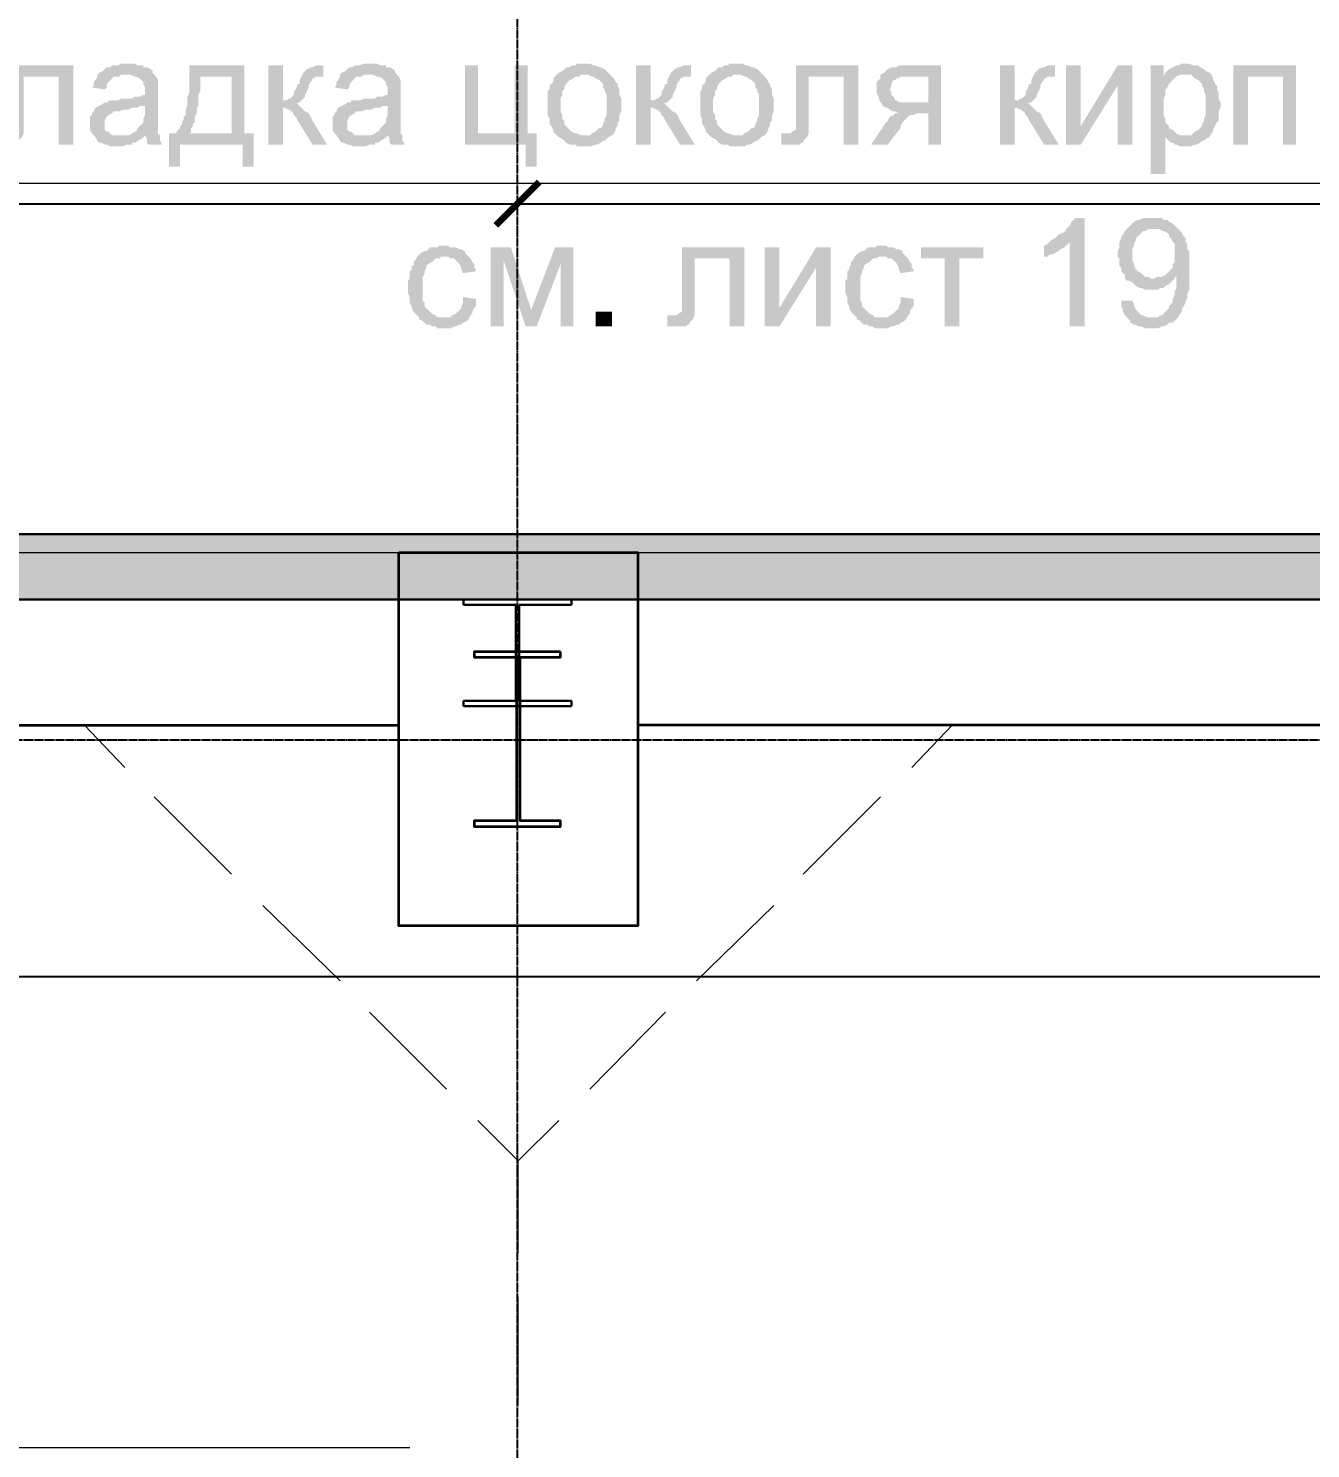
# Model space of a CAD drawing. Header units: millimetres. Extents: x -383313 to -161684, y -117025 to 99224.
# Drawn here: x -346641 to -343688, y -1215 to 2056 of the extents above; entities that cross this region are included whole.
import ezdxf

# ---------------------------------------------------------------- set-up
doc = ezdxf.new("R2010")
doc.units = ezdxf.units.MM
doc.header["$MEASUREMENT"] = 0
doc.linetypes.add('PS-GOST2.303 5', pattern=[24, 20, -1.5, 1, -1.5])
doc.layers.get('Defpoints').update_dxf_attribs({"color": 31})
for name, color, linetype in [('001__КОНСТРУКТИВ__Колонны', 14, 'Continuous'), ('001__КОНСТРУКТИВ__размеры внутр.', 7, 'Continuous'), ('PDF_Geometry', 7, 'Continuous'), ('PDF_Solid Fills', 7, 'Continuous'), ('PS_Оси', 5, 'PS-GOST2.303 5')]:
    doc.layers.add(name, color=color, linetype=linetype)
doc.layers.add('001__КОНСТРУКТИВ__Стены наружные', color=7, linetype='Continuous', lineweight=30)
doc.styles.add('PSTUDIO', font='arial.ttf')
doc.dimstyles.new('PS_TICK', dxfattribs={"dimscale": 100, "dimtxt": 2.5, "dimasz": 1, "dimexe": 2, "dimexo": 2, "dimgap": 1, "dimtad": 1, "dimdec": 0, "dimzin": 0, "dimdsep": 46, "dimtxsty": 'PSTUDIO', "dimblk": 'ARCHTICK', "dimcen": 2, "dimdle": 1.5, "dimse1": 1, "dimse2": 1, "dimadec": 0, "dimazin": 0, "dimtfac": 1, "dimtdec": 0, "dimtix": 1, "dimtmove": 1, "dimatfit": 3, "dimldrblk": 'ARCHTICK', "dimfxl": 1, "dimtolj": 1, "dimtzin": 0, "dimarcsym": 0})

# ---------------------------------------------------------------- blocks, each defined once
blk = doc.blocks.new('_ArchTick')
at = {"color": 0, "linetype": 'ByBlock', "const_width": 0.15}
blk.add_lwpolyline([(-0.5, -0.5), (0.5, 0.5)], dxfattribs=at)
blk = doc.blocks.new('*D307')
at = {"color": 0, "lineweight": -2, "ltscale": 100, "transparency": 16777216}
blk.add_line((-345664.1, 1652.1), (-340364.1, 1652.1), dxfattribs=at)
at = {"layer": 'Defpoints', "color": 0, "ltscale": 100, "transparency": 16777216}
for p in [(-340514.1, 1652.1), (-345514.1, 185.6), (-340514.1, 46.7)]:
    blk.add_point(p, dxfattribs=at)
at = {"color": 0, "lineweight": -2, "ltscale": 100, "transparency": 16777216, "xscale": 100, "yscale": 100, "zscale": 100, "rotation": 180}
blk.add_blockref('_ArchTick', (-345514.1, 1652.1), dxfattribs=at)
at = {"color": 0, "lineweight": -2, "ltscale": 100, "transparency": 16777216, "xscale": 100, "yscale": 100, "zscale": 100}
blk.add_blockref('_ArchTick', (-340514.1, 1652.1), dxfattribs=at)
at = {"color": 0, "ltscale": 100, "transparency": 16777216, "insert": (-343014.1, 1879.7), "char_height": 250, "attachment_point": 5, "style": 'PSTUDIO'}
blk.add_mtext('\\A1;5000', dxfattribs=at)
blk = doc.blocks.new('*D312')
at = {"color": 0, "lineweight": -2, "ltscale": 100, "transparency": 16777216}
blk.add_line((-355164.1, 2447.8), (-320364.1, 2447.8), dxfattribs=at)
at = {"layer": 'Defpoints', "color": 0, "ltscale": 100, "transparency": 16777216}
for p in [(-320514.1, 2447.8), (-355014.1, 1121.5), (-320514.1, 1121.5)]:
    blk.add_point(p, dxfattribs=at)
at = {"color": 0, "lineweight": -2, "ltscale": 100, "transparency": 16777216, "xscale": 100, "yscale": 100, "zscale": 100, "rotation": 180}
blk.add_blockref('_ArchTick', (-355014.1, 2447.8), dxfattribs=at)
at = {"color": 0, "lineweight": -2, "ltscale": 100, "transparency": 16777216, "xscale": 100, "yscale": 100, "zscale": 100}
blk.add_blockref('_ArchTick', (-320514.1, 2447.8), dxfattribs=at)
at = {"color": 0, "ltscale": 100, "transparency": 16777216, "insert": (-337764.1, 2675.6), "char_height": 250, "attachment_point": 5, "style": 'PSTUDIO'}
blk.add_mtext('\\A1;34500', dxfattribs=at)
blk = doc.blocks.new('*D277')
at = {"layer": '001__КОНСТРУКТИВ__размеры внутр.', "color": 0, "lineweight": -2, "ltscale": 100, "transparency": 16777216}
blk.add_line((-349339.4, -128.1), (-334939.6, -128.1), dxfattribs=at)
at = {"layer": 'Defpoints', "color": 0, "ltscale": 100, "transparency": 16777216}
for p in [(-335089.6, -128.1), (-349189.4, -1571.6), (-335089.6, -1571.6)]:
    blk.add_point(p, dxfattribs=at)
at = {"layer": '001__КОНСТРУКТИВ__размеры внутр.', "color": 0, "lineweight": -2, "ltscale": 100, "transparency": 16777216, "xscale": 100, "yscale": 100, "zscale": 100, "rotation": 180}
blk.add_blockref('_ArchTick', (-349189.4, -128.1), dxfattribs=at)
at = {"layer": '001__КОНСТРУКТИВ__размеры внутр.', "color": 0, "lineweight": -2, "ltscale": 100, "transparency": 16777216, "xscale": 100, "yscale": 100, "zscale": 100}
blk.add_blockref('_ArchTick', (-335089.6, -128.1), dxfattribs=at)
at = {"layer": '001__КОНСТРУКТИВ__размеры внутр.', "color": 0, "ltscale": 100, "transparency": 16777216, "insert": (-342139.5, 99.5), "char_height": 250, "attachment_point": 5, "style": 'PSTUDIO'}
blk.add_mtext('\\A1;14100', dxfattribs=at)
blk = doc.blocks.new('A$Cf5759c35')
at = {"layer": 'PDF_Solid Fills'}
for points in [[(11925.1, 20235.3), (11781.2, 20235.3), (11781.2, 20087.2), (11781.2, 20087.2), (11772.7, 20082.9), (11772.7, 20082.9), (11768.5, 20078.7), (11760, 20078.7), (11747.3, 20078.7), (11747.3, 20053.3), (11751.6, 20053.3), (11760, 20053.3), (11764.3, 20053.3), (11772.7, 20053.3), (11772.7, 20053.3), (11781.2, 20053.3), (11789.7, 20053.3), (11793.9, 20057.5), (11798.1, 20057.5), (11798.1, 20061.8), (11802.4, 20066), (11806.6, 20070.2), (11810.8, 20078.7), (11810.8, 20082.9), (11810.8, 20087.2), (11810.8, 20091.4), (11810.8, 20099.9), (11810.8, 20108.3), (11810.8, 20116.8), (11810.8, 20209.9), (11891.3, 20209.9)], [(12052.1, 20239.6), (12052.1, 20239.6), (12035.2, 20239.6), (12026.7, 20235.3), (12022.5, 20235.3), (12014, 20235.3), (12009.8, 20231.1), (12001.3, 20231.1), (11997.1, 20226.9), (11992.9, 20222.6), (11984.4, 20218.4), (11980.2, 20214.2), (12043.7, 20214.2), (12047.9, 20214.2), (12056.4, 20214.2), (12064.8, 20209.9), (12069.1, 20209.9), (12077.5, 20205.7), (12081.8, 20201.5), (12081.8, 20201.5), (12086, 20197.2), (12086, 20193), (12090.2, 20184.5), (12090.2, 20176.1), (12090.2, 20176.1), (12090.2, 20167.6), (12086, 20167.6), (12077.5, 20163.4), (12073.3, 20163.4), (12064.8, 20163.4), (12060.6, 20159.1), (12052.1, 20159.1), (12043.7, 20159.1), (12035.2, 20159.1), (12026.7, 20154.9), (12018.3, 20154.9), (12014, 20154.9), (12005.6, 20154.9), (12005.6, 20150.7), (11997.1, 20150.7), (11992.9, 20146.4), (12090.2, 20142.2), (12090.2, 20133.7), (12090.2, 20129.5), (12090.2, 20121), (12086, 20112.6), (12086, 20108.3), (12086, 20104.1), (12081.8, 20099.9), (12077.5, 20095.6), (12073.3, 20091.4), (12069.1, 20082.9), (12064.8, 20082.9), (12060.6, 20078.7), (12052.1, 20074.5), (12090.2, 20074.5), (12090.2, 20074.5), (12094.5, 20066), (12094.5, 20057.5), (12098.7, 20053.3), (12128.3, 20053.3), (12128.3, 20057.5), (12124.1, 20061.8), (12124.1, 20070.2), (12124.1, 20074.5), (12119.9, 20078.7), (12119.9, 20082.9), (12119.9, 20087.2), (12119.9, 20091.4), (12119.9, 20099.9), (12119.9, 20108.3), (12119.9, 20116.8), (12119.9, 20129.5), (12119.9, 20171.8), (12119.9, 20171.8), (12119.9, 20180.3), (12119.9, 20188.8), (12119.9, 20193), (12119.9, 20197.2), (12119.9, 20201.5), (12115.6, 20209.9), (12111.4, 20214.2), (12107.2, 20218.4), (12107.2, 20222.6), (12102.9, 20226.9), (12094.5, 20231.1), (12086, 20231.1), (12086, 20235.3), (12077.5, 20235.3), (12073.3, 20235.3), (12064.8, 20239.6), (12056.4, 20239.6)], [(12318.8, 20235.3), (12191.8, 20235.3), (12191.8, 20209.9), (12289.2, 20209.9), (12289.2, 20078.7), (12191.8, 20078.7), (12162.2, 20078.7), (12145.3, 20078.7), (12145.3, 20002.5), (12170.7, 20002.5), (12170.7, 20053.3), (12314.6, 20053.3), (12340, 20078.7), (12318.8, 20078.7)], [(12407.7, 20235.3), (12373.9, 20235.3), (12373.9, 20053.3), (12407.7, 20053.3), (12407.7, 20138), (12450.1, 20138), (12445.8, 20142.2), (12441.6, 20146.4), (12437.4, 20146.4), (12437.4, 20146.4), (12445.8, 20150.7), (12450.1, 20154.9), (12407.7, 20154.9)], [(12500.9, 20235.3), (12483.9, 20235.3), (12475.5, 20231.1), (12471.2, 20231.1), (12462.8, 20226.9), (12458.5, 20222.6), (12458.5, 20222.6), (12454.3, 20218.4), (12450.1, 20209.9), (12492.4, 20209.9), (12500.9, 20209.9)], [(12610.9, 20239.6), (12610.9, 20239.6), (12594, 20239.6), (12585.5, 20235.3), (12581.3, 20235.3), (12572.8, 20235.3), (12568.6, 20231.1), (12560.1, 20231.1), (12555.9, 20226.9), (12551.7, 20222.6), (12543.2, 20218.4), (12539, 20214.2), (12602.5, 20214.2), (12606.7, 20214.2), (12615.2, 20214.2), (12623.6, 20209.9), (12627.9, 20209.9), (12636.3, 20205.7), (12640.6, 20201.5), (12640.6, 20201.5), (12644.8, 20197.2), (12644.8, 20193), (12649, 20184.5), (12649, 20176.1), (12649, 20176.1), (12649, 20167.6), (12644.8, 20167.6), (12636.3, 20163.4), (12632.1, 20163.4), (12623.6, 20163.4), (12619.4, 20159.1), (12610.9, 20159.1), (12602.5, 20159.1), (12594, 20159.1), (12585.5, 20154.9), (12577.1, 20154.9), (12572.8, 20154.9), (12564.4, 20154.9), (12564.4, 20150.7), (12555.9, 20150.7), (12551.7, 20146.4), (12649, 20142.2), (12649, 20133.7), (12649, 20129.5), (12649, 20121), (12644.8, 20112.6), (12644.8, 20108.3), (12644.8, 20104.1), (12640.6, 20099.9), (12636.3, 20095.6), (12632.1, 20091.4), (12627.9, 20082.9), (12623.6, 20082.9), (12619.4, 20078.7), (12610.9, 20074.5), (12649, 20074.5), (12649, 20074.5), (12653.3, 20066), (12653.3, 20057.5), (12657.5, 20053.3), (12687.1, 20053.3), (12687.1, 20057.5), (12682.9, 20061.8), (12682.9, 20070.2), (12682.9, 20074.5), (12678.7, 20078.7), (12678.7, 20082.9), (12678.7, 20087.2), (12678.7, 20091.4), (12678.7, 20099.9), (12678.7, 20108.3), (12678.7, 20116.8), (12678.7, 20129.5), (12678.7, 20171.8), (12678.7, 20171.8), (12678.7, 20180.3), (12678.7, 20188.8), (12678.7, 20193), (12678.7, 20197.2), (12678.7, 20201.5), (12674.4, 20209.9), (12670.2, 20214.2), (12666, 20218.4), (12666, 20222.6), (12661.7, 20226.9), (12653.3, 20231.1), (12644.8, 20231.1), (12644.8, 20235.3), (12636.3, 20235.3), (12632.1, 20235.3), (12623.6, 20239.6), (12615.2, 20239.6)], [(12856.5, 20235.3), (12826.8, 20235.3), (12826.8, 20053.3), (12966.5, 20053.3), (12966.5, 20002.5), (12991.9, 20002.5), (12991.9, 20078.7), (12970.8, 20078.7), (12856.5, 20078.7)], [(12970.8, 20235.3), (12941.1, 20235.3), (12941.1, 20078.7), (12856.5, 20078.7), (12970.8, 20078.7)], [(13102, 20239.6), (13102, 20239.6), (13085.1, 20239.6), (13080.8, 20235.3), (13072.4, 20235.3), (13068.1, 20231.1), (13059.7, 20231.1), (13055.4, 20226.9), (13051.2, 20222.6), (13042.7, 20218.4), (13042.7, 20218.4), (13038.5, 20214.2), (13102, 20214.2), (13102, 20214.2), (13110.5, 20214.2), (13118.9, 20209.9), (13123.2, 20209.9), (13127.4, 20205.7), (13135.9, 20201.5), (13140.1, 20197.2), (13144.3, 20193), (13144.3, 20184.5), (13148.6, 20180.3), (13148.6, 20176.1), (13152.8, 20167.6), (13152.8, 20159.1), (13152.8, 20154.9), (13152.8, 20146.4), (13152.8, 20142.2), (13152.8, 20133.7), (13152.8, 20125.3), (13152.8, 20121), (13148.6, 20112.6), (13148.6, 20108.3), (13144.3, 20099.9), (13144.3, 20095.6), (13140.1, 20091.4), (13135.9, 20091.4), (13131.6, 20087.2), (13127.4, 20082.9), (13118.9, 20078.7), (13114.7, 20074.5), (13106.2, 20074.5), (13102, 20074.5), (13038.5, 20074.5), (13042.7, 20070.2), (13051.2, 20066), (13055.4, 20061.8), (13059.7, 20057.5), (13068.1, 20053.3), (13072.4, 20053.3), (13080.8, 20053.3), (13085.1, 20049.1), (13093.5, 20049.1), (13102, 20049.1), (13106.2, 20049.1), (13110.5, 20049.1), (13118.9, 20049.1), (13127.4, 20053.3), (13131.6, 20053.3), (13140.1, 20057.5), (13144.3, 20061.8), (13148.6, 20061.8), (13152.8, 20066), (13157, 20070.2), (13165.5, 20074.5), (13169.7, 20078.7), (13174, 20087.2), (13174, 20091.4), (13174, 20091.4), (13178.2, 20095.6), (13178.2, 20104.1), (13182.4, 20108.3), (13182.4, 20116.8), (13182.4, 20121), (13186.7, 20129.5), (13186.7, 20138), (13186.7, 20146.4), (13186.7, 20150.7), (13186.7, 20159.1), (13182.4, 20167.6), (13182.4, 20176.1), (13182.4, 20180.3), (13178.2, 20188.8), (13178.2, 20193), (13174, 20197.2), (13169.7, 20205.7), (13165.5, 20209.9), (13161.3, 20214.2), (13157, 20218.4), (13152.8, 20222.6), (13148.6, 20226.9), (13140.1, 20231.1), (13135.9, 20231.1), (13127.4, 20235.3), (13123.2, 20235.3), (13114.7, 20239.6), (13110.5, 20239.6)], [(13254.4, 20235.3), (13220.5, 20235.3), (13220.5, 20053.3), (13254.4, 20053.3), (13254.4, 20138), (13296.7, 20138), (13292.5, 20142.2), (13288.3, 20146.4), (13284, 20146.4), (13284, 20146.4), (13292.5, 20150.7), (13296.7, 20154.9), (13254.4, 20154.9)], [(13347.5, 20235.3), (13330.6, 20235.3), (13322.1, 20231.1), (13317.9, 20231.1), (13309.4, 20226.9), (13305.2, 20222.6), (13305.2, 20222.6), (13301, 20218.4), (13296.7, 20209.9), (13339.1, 20209.9), (13347.5, 20209.9)], [(13453.4, 20239.6), (13453.4, 20239.6), (13436.4, 20239.6), (13432.2, 20235.3), (13423.7, 20235.3), (13419.5, 20231.1), (13411, 20231.1), (13406.8, 20226.9), (13402.6, 20222.6), (13394.1, 20218.4), (13394.1, 20218.4), (13389.9, 20214.2), (13453.4, 20214.2), (13453.4, 20214.2), (13461.8, 20214.2), (13470.3, 20209.9), (13474.5, 20209.9), (13478.8, 20205.7), (13487.2, 20201.5), (13491.5, 20197.2), (13495.7, 20193), (13495.7, 20184.5), (13499.9, 20180.3), (13499.9, 20176.1), (13504.2, 20167.6), (13504.2, 20159.1), (13504.2, 20154.9), (13504.2, 20146.4), (13504.2, 20142.2), (13504.2, 20133.7), (13504.2, 20125.3), (13504.2, 20121), (13499.9, 20112.6), (13499.9, 20108.3), (13495.7, 20099.9), (13495.7, 20095.6), (13491.5, 20091.4), (13487.2, 20091.4), (13483, 20087.2), (13478.8, 20082.9), (13470.3, 20078.7), (13466.1, 20074.5), (13457.6, 20074.5), (13453.4, 20074.5), (13389.9, 20074.5), (13394.1, 20070.2), (13402.6, 20066), (13406.8, 20061.8), (13411, 20057.5), (13419.5, 20053.3), (13423.7, 20053.3), (13432.2, 20053.3), (13436.4, 20049.1), (13444.9, 20049.1), (13453.4, 20049.1), (13457.6, 20049.1), (13461.8, 20049.1), (13470.3, 20049.1), (13478.8, 20053.3), (13483, 20053.3), (13491.5, 20057.5), (13495.7, 20061.8), (13499.9, 20061.8), (13504.2, 20066), (13508.4, 20070.2), (13516.9, 20074.5), (13521.1, 20078.7), (13525.3, 20087.2), (13525.3, 20091.4), (13525.3, 20091.4), (13529.6, 20095.6), (13529.6, 20104.1), (13533.8, 20108.3), (13533.8, 20116.8), (13533.8, 20121), (13538, 20129.5), (13538, 20138), (13538, 20146.4), (13538, 20150.7), (13538, 20159.1), (13533.8, 20167.6), (13533.8, 20176.1), (13533.8, 20180.3), (13529.6, 20188.8), (13529.6, 20193), (13525.3, 20197.2), (13521.1, 20205.7), (13516.9, 20209.9), (13512.6, 20214.2), (13508.4, 20218.4), (13504.2, 20222.6), (13499.9, 20226.9), (13491.5, 20231.1), (13487.2, 20231.1), (13478.8, 20235.3), (13474.5, 20235.3), (13466.1, 20239.6), (13461.8, 20239.6)], [(13732.8, 20235.3), (13588.8, 20235.3), (13588.8, 20087.2), (13588.8, 20087.2), (13580.4, 20082.9), (13580.4, 20082.9), (13576.1, 20078.7), (13567.7, 20078.7), (13555, 20078.7), (13555, 20053.3), (13559.2, 20053.3), (13567.7, 20053.3), (13571.9, 20053.3), (13580.4, 20053.3), (13580.4, 20053.3), (13588.8, 20053.3), (13597.3, 20053.3), (13601.5, 20057.5), (13605.8, 20057.5), (13605.8, 20061.8), (13610, 20066), (13614.2, 20070.2), (13618.5, 20078.7), (13618.5, 20082.9), (13618.5, 20087.2), (13618.5, 20091.4), (13618.5, 20099.9), (13618.5, 20108.3), (13618.5, 20116.8), (13618.5, 20209.9), (13698.9, 20209.9)], [(13923.3, 20235.3), (13825.9, 20235.3), (13821.7, 20231.1), (13809, 20231.1), (13800.5, 20226.9), (13796.3, 20222.6), (13792, 20218.4), (13792, 20218.4), (13783.6, 20214.2), (13893.6, 20209.9), (13893.6, 20150.7), (13859.8, 20150.7), (13787.8, 20146.4), (13787.8, 20142.2), (13796.3, 20138), (13800.5, 20138), (13804.7, 20133.7), (13813.2, 20129.5), (13817.4, 20129.5), (13825.9, 20125.3), (13821.7, 20125.3), (13893.6, 20125.3), (13893.6, 20053.3), (13923.3, 20053.3)], [(14092.6, 20235.3), (14058.7, 20235.3), (14058.7, 20053.3), (14092.6, 20053.3), (14092.6, 20138), (14134.9, 20138), (14130.7, 20142.2), (14126.5, 20146.4), (14122.2, 20146.4), (14122.2, 20146.4), (14130.7, 20150.7), (14134.9, 20154.9), (14092.6, 20154.9)], [(14185.7, 20235.3), (14168.8, 20235.3), (14160.3, 20231.1), (14156.1, 20231.1), (14147.6, 20226.9), (14143.4, 20222.6), (14143.4, 20222.6), (14139.2, 20218.4), (14134.9, 20209.9), (14177.3, 20209.9), (14185.7, 20209.9)], [(14363.5, 20235.3), (14329.7, 20235.3), (14245, 20095.6), (14211.1, 20053.3), (14245, 20053.3), (14329.7, 20188.8)], [(14435.5, 20235.3), (14405.9, 20235.3), (14405.9, 19985.6), (14439.7, 19985.6), (14439.7, 20070.2), (14482.1, 20074.5), (14477.8, 20074.5), (14473.6, 20074.5), (14465.1, 20078.7), (14460.9, 20082.9), (14456.7, 20087.2), (14448.2, 20091.4), (14448.2, 20095.6), (14444, 20099.9), (14439.7, 20104.1), (14439.7, 20112.6), (14435.5, 20121), (14435.5, 20125.3), (14435.5, 20133.7), (14435.5, 20142.2), (14435.5, 20146.4), (14435.5, 20154.9), (14435.5, 20159.1), (14439.7, 20167.6), (14439.7, 20176.1), (14439.7, 20180.3), (14444, 20184.5), (14448.2, 20193), (14452.4, 20197.2), (14456.7, 20201.5), (14460.9, 20205.7), (14465.1, 20209.9), (14435.5, 20209.9)], [(14439.7, 20218.4), (14435.5, 20209.9), (14465.1, 20209.9), (14473.6, 20214.2), (14477.8, 20214.2), (14486.3, 20214.2)], [(14486.3, 20239.6), (14486.3, 20239.6), (14477.8, 20239.6), (14469.4, 20235.3), (14465.1, 20235.3), (14456.7, 20231.1), (14456.7, 20231.1), (14448.2, 20226.9), (14444, 20222.6), (14439.7, 20218.4), (14486.3, 20214.2), (14490.5, 20214.2), (14499, 20214.2), (14503.2, 20209.9), (14507.5, 20205.7), (14515.9, 20201.5), (14520.2, 20197.2), (14524.4, 20193), (14524.4, 20188.8), (14528.6, 20180.3), (14528.6, 20176.1), (14532.9, 20167.6), (14532.9, 20163.4), (14532.9, 20154.9), (14532.9, 20146.4), (14532.9, 20142.2), (14532.9, 20133.7), (14532.9, 20125.3), (14532.9, 20121), (14528.6, 20112.6), (14528.6, 20108.3), (14524.4, 20099.9), (14524.4, 20095.6), (14520.2, 20091.4), (14515.9, 20087.2), (14507.5, 20082.9), (14503.2, 20078.7), (14499, 20074.5), (14490.5, 20074.5), (14482.1, 20074.5), (14439.7, 20070.2), (14439.7, 20070.2), (14448.2, 20061.8), (14452.4, 20057.5), (14456.7, 20057.5), (14460.9, 20053.3), (14465.1, 20053.3), (14473.6, 20049.1), (14477.8, 20049.1), (14486.3, 20049.1), (14486.3, 20049.1), (14494.8, 20049.1), (14499, 20049.1), (14507.5, 20053.3), (14511.7, 20053.3), (14520.2, 20057.5), (14524.4, 20061.8), (14528.6, 20061.8), (14532.9, 20066), (14541.3, 20070.2), (14545.6, 20078.7), (14549.8, 20082.9), (14549.8, 20087.2), (14554, 20095.6), (14554, 20095.6), (14558.3, 20104.1), (14562.5, 20108.3), (14562.5, 20116.8), (14562.5, 20125.3), (14562.5, 20129.5), (14566.7, 20138), (14566.7, 20146.4), (14566.7, 20146.4), (14566.7, 20150.7), (14562.5, 20159.1), (14562.5, 20167.6), (14562.5, 20171.8), (14558.3, 20180.3), (14558.3, 20188.8), (14554, 20193), (14554, 20197.2), (14549.8, 20201.5), (14549.8, 20205.7), (14545.6, 20214.2), (14541.3, 20218.4), (14532.9, 20222.6), (14528.6, 20226.9), (14528.6, 20226.9), (14520.2, 20231.1), (14515.9, 20235.3), (14507.5, 20235.3), (14503.2, 20235.3), (14494.8, 20239.6)], [(14740.3, 20235.3), (14596.4, 20235.3), (14596.4, 20053.3), (14630.2, 20053.3), (14630.2, 20209.9), (14710.7, 20209.9)], [(11980.2, 20214.2), (11980.2, 20209.9), (11975.9, 20201.5), (11971.7, 20197.2), (11971.7, 20188.8), (11967.5, 20184.5), (11997.1, 20180.3), (12001.3, 20184.5), (12001.3, 20188.8), (12005.6, 20197.2), (12009.8, 20201.5), (12014, 20205.7), (12018.3, 20209.9), (12022.5, 20209.9), (12031, 20209.9), (12035.2, 20214.2), (12043.7, 20214.2)], [(12191.8, 20209.9), (12191.8, 20171.8), (12187.6, 20163.4), (12187.6, 20142.2), (12183.4, 20133.7), (12183.4, 20129.5), (12183.4, 20121), (12179.1, 20116.8), (12179.1, 20112.6), (12174.9, 20104.1), (12174.9, 20099.9), (12170.7, 20095.6), (12170.7, 20091.4), (12166.4, 20087.2), (12162.2, 20082.9), (12162.2, 20078.7), (12191.8, 20078.7), (12191.8, 20078.7), (12196.1, 20082.9), (12196.1, 20091.4), (12200.3, 20095.6), (12200.3, 20099.9), (12204.5, 20104.1), (12204.5, 20112.6), (12204.5, 20116.8), (12208.8, 20125.3), (12208.8, 20129.5), (12208.8, 20138), (12213, 20142.2), (12213, 20150.7), (12213, 20159.1), (12213, 20167.6), (12217.2, 20176.1), (12217.2, 20184.5), (12217.2, 20193), (12217.2, 20201.5), (12217.2, 20209.9), (12289.2, 20209.9)], [(12450.1, 20209.9), (12445.8, 20201.5), (12445.8, 20193), (12441.6, 20193), (12437.4, 20180.3), (12433.1, 20176.1), (12433.1, 20167.6), (12428.9, 20163.4), (12428.9, 20163.4), (12424.7, 20159.1), (12420.4, 20159.1), (12416.2, 20154.9), (12407.7, 20154.9), (12450.1, 20154.9), (12454.3, 20159.1), (12458.5, 20163.4), (12458.5, 20167.6), (12462.8, 20176.1), (12467, 20184.5), (12467, 20188.8), (12471.2, 20197.2), (12475.5, 20201.5), (12475.5, 20205.7), (12479.7, 20205.7), (12483.9, 20209.9), (12492.4, 20209.9)], [(12539, 20214.2), (12539, 20209.9), (12534.7, 20201.5), (12530.5, 20197.2), (12530.5, 20188.8), (12526.3, 20184.5), (12555.9, 20180.3), (12560.1, 20184.5), (12560.1, 20188.8), (12564.4, 20197.2), (12568.6, 20201.5), (12572.8, 20205.7), (12577.1, 20209.9), (12581.3, 20209.9), (12589.8, 20209.9), (12594, 20214.2), (12602.5, 20214.2)], [(13038.5, 20214.2), (13034.3, 20209.9), (13030, 20205.7), (13030, 20197.2), (13025.8, 20193), (13021.6, 20188.8), (13021.6, 20180.3), (13017.3, 20176.1), (13017.3, 20167.6), (13017.3, 20159.1), (13017.3, 20150.7), (13017.3, 20142.2), (13017.3, 20142.2), (13017.3, 20133.7), (13017.3, 20125.3), (13017.3, 20121), (13021.6, 20112.6), (13021.6, 20104.1), (13021.6, 20099.9), (13025.8, 20095.6), (13030, 20087.2), (13030, 20082.9), (13034.3, 20078.7), (13038.5, 20074.5), (13102, 20074.5), (13097.8, 20074.5), (13093.5, 20074.5), (13085.1, 20078.7), (13080.8, 20078.7), (13072.4, 20082.9), (13068.1, 20087.2), (13063.9, 20091.4), (13063.9, 20091.4), (13059.7, 20095.6), (13055.4, 20099.9), (13055.4, 20108.3), (13051.2, 20112.6), (13051.2, 20121), (13047, 20129.5), (13047, 20133.7), (13047, 20142.2), (13047, 20146.4), (13047, 20154.9), (13047, 20159.1), (13051.2, 20167.6), (13051.2, 20176.1), (13055.4, 20180.3), (13055.4, 20184.5), (13059.7, 20193), (13063.9, 20197.2), (13063.9, 20197.2), (13068.1, 20201.5), (13076.6, 20205.7), (13080.8, 20209.9), (13089.3, 20209.9), (13093.5, 20214.2), (13102, 20214.2)], [(13296.7, 20209.9), (13292.5, 20201.5), (13292.5, 20193), (13288.3, 20193), (13284, 20180.3), (13279.8, 20176.1), (13279.8, 20167.6), (13275.6, 20163.4), (13275.6, 20163.4), (13271.3, 20159.1), (13267.1, 20159.1), (13262.9, 20154.9), (13254.4, 20154.9), (13296.7, 20154.9), (13301, 20159.1), (13305.2, 20163.4), (13305.2, 20167.6), (13309.4, 20176.1), (13313.7, 20184.5), (13313.7, 20188.8), (13317.9, 20197.2), (13322.1, 20201.5), (13322.1, 20205.7), (13326.4, 20205.7), (13330.6, 20209.9), (13339.1, 20209.9)], [(13389.9, 20214.2), (13385.6, 20209.9), (13381.4, 20205.7), (13381.4, 20197.2), (13377.2, 20193), (13372.9, 20188.8), (13372.9, 20180.3), (13368.7, 20176.1), (13368.7, 20167.6), (13368.7, 20159.1), (13368.7, 20150.7), (13368.7, 20142.2), (13368.7, 20142.2), (13368.7, 20133.7), (13368.7, 20125.3), (13368.7, 20121), (13372.9, 20112.6), (13372.9, 20104.1), (13372.9, 20099.9), (13377.2, 20095.6), (13381.4, 20087.2), (13381.4, 20082.9), (13385.6, 20078.7), (13389.9, 20074.5), (13453.4, 20074.5), (13449.1, 20074.5), (13444.9, 20074.5), (13436.4, 20078.7), (13432.2, 20078.7), (13423.7, 20082.9), (13419.5, 20087.2), (13415.3, 20091.4), (13415.3, 20091.4), (13411, 20095.6), (13406.8, 20099.9), (13406.8, 20108.3), (13402.6, 20112.6), (13402.6, 20121), (13398.3, 20129.5), (13398.3, 20133.7), (13398.3, 20142.2), (13398.3, 20146.4), (13398.3, 20154.9), (13398.3, 20159.1), (13402.6, 20167.6), (13402.6, 20176.1), (13406.8, 20180.3), (13406.8, 20184.5), (13411, 20193), (13415.3, 20197.2), (13415.3, 20197.2), (13419.5, 20201.5), (13428, 20205.7), (13432.2, 20209.9), (13440.7, 20209.9), (13444.9, 20214.2), (13453.4, 20214.2)], [(13783.6, 20214.2), (13783.6, 20205.7), (13779.3, 20201.5), (13775.1, 20197.2), (13775.1, 20188.8), (13775.1, 20180.3), (13775.1, 20176.1), (13775.1, 20171.8), (13779.3, 20163.4), (13779.3, 20159.1), (13783.6, 20150.7), (13787.8, 20146.4), (13859.8, 20150.7), (13859.8, 20150.7), (13847.1, 20150.7), (13842.8, 20150.7), (13834.4, 20150.7), (13825.9, 20150.7), (13821.7, 20154.9), (13817.4, 20154.9), (13817.4, 20159.1), (13813.2, 20163.4), (13809, 20167.6), (13809, 20171.8), (13804.7, 20180.3), (13804.7, 20180.3), (13809, 20188.8), (13809, 20193), (13813.2, 20201.5), (13817.4, 20201.5), (13821.7, 20205.7), (13825.9, 20205.7), (13830.1, 20209.9), (13838.6, 20209.9), (13851.3, 20209.9), (13893.6, 20209.9)], [(14134.9, 20209.9), (14130.7, 20201.5), (14130.7, 20193), (14126.5, 20193), (14122.2, 20180.3), (14118, 20176.1), (14118, 20167.6), (14113.8, 20163.4), (14113.8, 20163.4), (14109.5, 20159.1), (14105.3, 20159.1), (14101.1, 20154.9), (14092.6, 20154.9), (14134.9, 20154.9), (14139.2, 20159.1), (14143.4, 20163.4), (14143.4, 20167.6), (14147.6, 20176.1), (14151.9, 20184.5), (14151.9, 20188.8), (14156.1, 20197.2), (14160.3, 20201.5), (14160.3, 20205.7), (14164.6, 20205.7), (14168.8, 20209.9), (14177.3, 20209.9)], [(11992.9, 20146.4), (11984.4, 20142.2), (11984.4, 20142.2), (11975.9, 20138), (11971.7, 20129.5), (11967.5, 20125.3), (11967.5, 20121), (11963.2, 20116.8), (11963.2, 20108.3), (11963.2, 20099.9), (11963.2, 20099.9), (11963.2, 20091.4), (11963.2, 20087.2), (11967.5, 20078.7), (11971.7, 20074.5), (11975.9, 20070.2), (11980.2, 20061.8), (11980.2, 20061.8), (11984.4, 20057.5), (11988.6, 20057.5), (11997.1, 20053.3), (12001.3, 20053.3), (12009.8, 20049.1), (12018.3, 20049.1), (12026.7, 20049.1), (12031, 20049.1), (12039.4, 20049.1), (12047.9, 20053.3), (12052.1, 20053.3), (12060.6, 20053.3), (12060.6, 20057.5), (12069.1, 20057.5), (12073.3, 20061.8), (12081.8, 20066), (12086, 20070.2), (12031, 20074.5), (12031, 20074.5), (12022.5, 20074.5), (12014, 20074.5), (12009.8, 20078.7), (12005.6, 20082.9), (12001.3, 20082.9), (11997.1, 20087.2), (11997.1, 20095.6), (11997.1, 20099.9), (11997.1, 20104.1), (11997.1, 20108.3), (12001.3, 20116.8), (12001.3, 20116.8), (12005.6, 20121), (12014, 20125.3), (12018.3, 20129.5), (12022.5, 20129.5), (12031, 20129.5), (12039.4, 20133.7), (12043.7, 20133.7), (12052.1, 20133.7), (12060.6, 20138), (12064.8, 20138), (12073.3, 20138), (12077.5, 20142.2), (12086, 20142.2), (12090.2, 20142.2)], [(12450.1, 20138), (12407.7, 20138), (12412, 20138), (12420.4, 20133.7), (12424.7, 20133.7), (12424.7, 20129.5), (12428.9, 20129.5), (12433.1, 20121), (12437.4, 20116.8), (12441.6, 20108.3), (12475.5, 20053.3), (12509.3, 20053.3), (12475.5, 20108.3), (12475.5, 20108.3), (12471.2, 20116.8), (12467, 20125.3), (12458.5, 20129.5), (12454.3, 20133.7)], [(12551.7, 20146.4), (12543.2, 20142.2), (12543.2, 20142.2), (12534.7, 20138), (12530.5, 20129.5), (12526.3, 20125.3), (12526.3, 20121), (12522, 20116.8), (12522, 20108.3), (12522, 20099.9), (12522, 20099.9), (12522, 20091.4), (12522, 20087.2), (12526.3, 20078.7), (12530.5, 20074.5), (12534.7, 20070.2), (12539, 20061.8), (12539, 20061.8), (12543.2, 20057.5), (12547.4, 20057.5), (12555.9, 20053.3), (12560.1, 20053.3), (12568.6, 20049.1), (12577.1, 20049.1), (12585.5, 20049.1), (12589.8, 20049.1), (12598.2, 20049.1), (12606.7, 20053.3), (12610.9, 20053.3), (12619.4, 20053.3), (12619.4, 20057.5), (12627.9, 20057.5), (12632.1, 20061.8), (12640.6, 20066), (12644.8, 20070.2), (12589.8, 20074.5), (12589.8, 20074.5), (12581.3, 20074.5), (12572.8, 20074.5), (12568.6, 20078.7), (12564.4, 20082.9), (12560.1, 20082.9), (12555.9, 20087.2), (12555.9, 20095.6), (12555.9, 20099.9), (12555.9, 20104.1), (12555.9, 20108.3), (12560.1, 20116.8), (12560.1, 20116.8), (12564.4, 20121), (12572.8, 20125.3), (12577.1, 20129.5), (12581.3, 20129.5), (12589.8, 20129.5), (12598.2, 20133.7), (12602.5, 20133.7), (12610.9, 20133.7), (12619.4, 20138), (12623.6, 20138), (12632.1, 20138), (12636.3, 20142.2), (12644.8, 20142.2), (12649, 20142.2)], [(13296.7, 20138), (13254.4, 20138), (13258.6, 20138), (13267.1, 20133.7), (13271.3, 20133.7), (13271.3, 20129.5), (13275.6, 20129.5), (13279.8, 20121), (13284, 20116.8), (13288.3, 20108.3), (13322.1, 20053.3), (13356, 20053.3), (13322.1, 20108.3), (13322.1, 20108.3), (13317.9, 20116.8), (13313.7, 20125.3), (13305.2, 20129.5), (13301, 20133.7)], [(13821.7, 20125.3), (13817.4, 20125.3), (13813.2, 20121), (13804.7, 20116.8), (13800.5, 20108.3), (13796.3, 20104.1), (13762.4, 20053.3), (13800.5, 20053.3), (13830.1, 20091.4), (13830.1, 20095.6), (13834.4, 20104.1), (13838.6, 20108.3), (13842.8, 20112.6), (13847.1, 20116.8), (13851.3, 20121), (13855.5, 20121), (13859.8, 20121), (13868.2, 20125.3), (13876.7, 20125.3), (13893.6, 20125.3)], [(14134.9, 20138), (14092.6, 20138), (14096.8, 20138), (14105.3, 20133.7), (14109.5, 20133.7), (14109.5, 20129.5), (14113.8, 20129.5), (14118, 20121), (14122.2, 20116.8), (14126.5, 20108.3), (14160.3, 20053.3), (14194.2, 20053.3), (14160.3, 20108.3), (14160.3, 20108.3), (14156.1, 20116.8), (14151.9, 20125.3), (14143.4, 20129.5), (14139.2, 20133.7)], [(14253.5, 19884), (14232.3, 19884), (14228.1, 19879.7), (14223.8, 19875.5), (14219.6, 19867), (14215.4, 19862.8), (14211.1, 19858.6), (14206.9, 19850.1), (14202.7, 19850.1), (14194.2, 19845.9), (14190, 19841.6), (14185.7, 19837.4), (14177.3, 19833.2), (14219.6, 19828.9), (14219.6, 19634.2), (14253.5, 19634.2)], [(14355.1, 19862.8), (14350.8, 19858.6), (14346.6, 19854.3), (14342.4, 19845.9), (14338.1, 19841.6), (14338.1, 19837.4), (14333.9, 19828.9), (14333.9, 19824.7), (14333.9, 19816.2), (14329.7, 19807.8), (14329.7, 19799.3), (14329.7, 19795.1), (14333.9, 19790.8), (14333.9, 19782.4), (14333.9, 19773.9), (14338.1, 19769.7), (14338.1, 19761.2), (14342.4, 19757), (14346.6, 19752.7), (14346.6, 19744.3), (14350.8, 19740), (14414.3, 19744.3), (14405.9, 19744.3), (14401.6, 19748.5), (14393.2, 19748.5), (14388.9, 19752.7), (14384.7, 19757), (14376.2, 19761.2), (14376.2, 19761.2), (14372, 19765.4), (14367.8, 19773.9), (14367.8, 19778.1), (14363.5, 19786.6), (14363.5, 19790.8), (14363.5, 19799.3), (14363.5, 19807.8), (14363.5, 19812), (14367.8, 19820.5), (14367.8, 19824.7), (14372, 19833.2), (14372, 19837.4), (14376.2, 19841.6), (14384.7, 19850.1), (14388.9, 19854.3), (14393.2, 19854.3), (14401.6, 19858.6), (14405.9, 19858.6), (14414.3, 19858.6)], [(14410.1, 19884), (14410.1, 19884), (14388.9, 19884), (14380.5, 19879.7), (14376.2, 19879.7), (14367.8, 19875.5), (14363.5, 19871.3), (14359.3, 19867), (14355.1, 19862.8), (14414.3, 19858.6), (14418.6, 19858.6), (14427, 19858.6), (14431.3, 19854.3), (14435.5, 19854.3), (14444, 19850.1), (14448.2, 19845.9), (14448.2, 19841.6), (14452.4, 19837.4), (14456.7, 19828.9), (14460.9, 19824.7), (14460.9, 19816.2), (14460.9, 19812), (14460.9, 19803.5), (14460.9, 19799.3), (14460.9, 19790.8), (14460.9, 19782.4), (14456.7, 19778.1), (14456.7, 19769.7), (14452.4, 19765.4), (14448.2, 19761.2), (14444, 19757), (14439.7, 19752.7), (14465.1, 19752.7), (14465.1, 19744.3), (14465.1, 19744.3), (14465.1, 19735.8), (14465.1, 19727.3), (14465.1, 19723.1), (14460.9, 19714.6), (14460.9, 19706.2), (14460.9, 19706.2), (14456.7, 19697.7), (14456.7, 19689.2), (14452.4, 19685), (14448.2, 19680.8), (14448.2, 19676.5), (14444, 19672.3), (14435.5, 19663.8), (14431.3, 19659.6), (14427, 19659.6), (14422.8, 19655.4), (14414.3, 19655.4), (14405.9, 19655.4), (14465.1, 19651.1), (14469.4, 19655.4), (14473.6, 19663.8), (14477.8, 19668.1), (14477.8, 19676.5), (14482.1, 19680.8), (14486.3, 19689.2), (14486.3, 19689.2), (14486.3, 19693.5), (14490.5, 19697.7), (14490.5, 19706.2), (14490.5, 19710.4), (14494.8, 19718.9), (14494.8, 19723.1), (14494.8, 19731.6), (14494.8, 19740), (14494.8, 19748.5), (14494.8, 19757), (14494.8, 19765.4), (14494.8, 19765.4), (14494.8, 19773.9), (14494.8, 19782.4), (14494.8, 19790.8), (14494.8, 19799.3), (14494.8, 19807.8), (14490.5, 19812), (14490.5, 19820.5), (14490.5, 19824.7), (14486.3, 19828.9), (14486.3, 19833.2), (14486.3, 19837.4), (14482.1, 19841.6), (14477.8, 19850.1), (14473.6, 19854.3), (14469.4, 19858.6), (14465.1, 19862.8), (14460.9, 19867), (14456.7, 19871.3), (14448.2, 19875.5), (14444, 19879.7), (14435.5, 19879.7), (14431.3, 19884), (14422.8, 19884), (14418.6, 19884)], [(14177.3, 19833.2), (14173, 19828.9), (14168.8, 19824.7), (14160.3, 19820.5), (14160.3, 19790.8), (14160.3, 19795.1), (14168.8, 19795.1), (14173, 19799.3), (14177.3, 19799.3), (14185.7, 19803.5), (14194.2, 19807.8), (14194.2, 19807.8), (14198.4, 19812), (14206.9, 19816.2), (14211.1, 19820.5), (14215.4, 19824.7), (14219.6, 19828.9)], [(12780.3, 19820.5), (12767.6, 19820.5), (12763.3, 19816.2), (12746.4, 19816.2), (12742.2, 19812), (12737.9, 19807.8), (12733.7, 19807.8), (12725.2, 19803.5), (12721, 19799.3), (12716.8, 19795.1), (12712.5, 19786.6), (12708.3, 19782.4), (12708.3, 19773.9), (12704.1, 19773.9), (12704.1, 19765.4), (12699.8, 19761.2), (12699.8, 19752.7), (12699.8, 19744.3), (12695.6, 19740), (12695.6, 19731.6), (12695.6, 19723.1), (12695.6, 19714.6), (12695.6, 19710.4), (12699.8, 19701.9), (12699.8, 19693.5), (12699.8, 19689.2), (12704.1, 19680.8), (12704.1, 19676.5), (12708.3, 19668.1), (12712.5, 19663.8), (12716.8, 19659.6), (12721, 19655.4), (12780.3, 19655.4), (12776, 19655.4), (12771.8, 19655.4), (12763.3, 19655.4), (12759.1, 19659.6), (12750.6, 19663.8), (12746.4, 19668.1), (12742.2, 19672.3), (12742.2, 19672.3), (12737.9, 19676.5), (12733.7, 19680.8), (12733.7, 19689.2), (12729.5, 19693.5), (12729.5, 19701.9), (12729.5, 19706.2), (12729.5, 19714.6), (12729.5, 19723.1), (12729.5, 19727.3), (12729.5, 19735.8), (12729.5, 19744.3), (12729.5, 19748.5), (12733.7, 19757), (12733.7, 19761.2), (12737.9, 19769.7), (12737.9, 19773.9), (12742.2, 19778.1), (12742.2, 19778.1), (12750.6, 19782.4), (12754.9, 19786.6), (12759.1, 19790.8), (12767.6, 19790.8), (12771.8, 19795.1), (12780.3, 19795.1), (12835.3, 19795.1), (12831.1, 19799.3), (12826.8, 19803.5), (12826.8, 19807.8), (12818.4, 19812), (12814.1, 19812), (12805.7, 19816.2), (12801.4, 19816.2), (12793, 19816.2), (12788.7, 19820.5)], [(12835.3, 19795.1), (12780.3, 19795.1), (12788.7, 19795.1), (12793, 19790.8), (12801.4, 19790.8), (12805.7, 19786.6), (12809.9, 19782.4), (12814.1, 19778.1), (12818.4, 19769.7), (12818.4, 19765.4), (12822.6, 19757), (12852.2, 19761.2), (12852.2, 19765.4), (12848, 19769.7), (12848, 19778.1), (12843.8, 19782.4), (12839.5, 19790.8)], [(12932.7, 19816.2), (12886.1, 19816.2), (12886.1, 19634.2), (12915.7, 19634.2), (12915.7, 19786.6)], [(13076.6, 19816.2), (13034.3, 19816.2), (12979.2, 19672.3), (12966.5, 19634.2), (12991.9, 19634.2), (13047, 19778.1)], [(13470.3, 19816.2), (13326.4, 19816.2), (13326.4, 19668.1), (13326.4, 19668.1), (13317.9, 19663.8), (13317.9, 19663.8), (13313.7, 19659.6), (13305.2, 19659.6), (13292.5, 19659.6), (13292.5, 19634.2), (13296.7, 19634.2), (13305.2, 19634.2), (13309.4, 19634.2), (13317.9, 19634.2), (13317.9, 19634.2), (13326.4, 19634.2), (13334.8, 19634.2), (13339.1, 19638.4), (13343.3, 19638.4), (13343.3, 19642.7), (13347.5, 19646.9), (13351.8, 19651.1), (13356, 19659.6), (13356, 19663.8), (13356, 19668.1), (13356, 19672.3), (13356, 19680.8), (13356, 19689.2), (13356, 19697.7), (13356, 19790.8), (13436.4, 19790.8)], [(13669.3, 19816.2), (13635.4, 19816.2), (13550.7, 19676.5), (13516.9, 19634.2), (13550.7, 19634.2), (13635.4, 19769.7)], [(13787.8, 19820.5), (13775.1, 19820.5), (13770.9, 19816.2), (13753.9, 19816.2), (13749.7, 19812), (13745.5, 19807.8), (13741.2, 19807.8), (13732.8, 19803.5), (13728.5, 19799.3), (13724.3, 19795.1), (13720.1, 19786.6), (13715.8, 19782.4), (13715.8, 19773.9), (13711.6, 19773.9), (13711.6, 19765.4), (13707.4, 19761.2), (13707.4, 19752.7), (13707.4, 19744.3), (13703.1, 19740), (13703.1, 19731.6), (13703.1, 19723.1), (13703.1, 19714.6), (13703.1, 19710.4), (13707.4, 19701.9), (13707.4, 19693.5), (13707.4, 19689.2), (13711.6, 19680.8), (13711.6, 19676.5), (13715.8, 19668.1), (13720.1, 19663.8), (13724.3, 19659.6), (13728.5, 19655.4), (13787.8, 19655.4), (13783.6, 19655.4), (13779.3, 19655.4), (13770.9, 19655.4), (13766.6, 19659.6), (13758.2, 19663.8), (13753.9, 19668.1), (13749.7, 19672.3), (13749.7, 19672.3), (13745.5, 19676.5), (13741.2, 19680.8), (13741.2, 19689.2), (13737, 19693.5), (13737, 19701.9), (13737, 19706.2), (13737, 19714.6), (13737, 19723.1), (13737, 19727.3), (13737, 19735.8), (13737, 19744.3), (13737, 19748.5), (13741.2, 19757), (13741.2, 19761.2), (13745.5, 19769.7), (13745.5, 19773.9), (13749.7, 19778.1), (13749.7, 19778.1), (13758.2, 19782.4), (13762.4, 19786.6), (13766.6, 19790.8), (13775.1, 19790.8), (13779.3, 19795.1), (13787.8, 19795.1), (13842.8, 19795.1), (13838.6, 19799.3), (13834.4, 19803.5), (13834.4, 19807.8), (13825.9, 19812), (13821.7, 19812), (13813.2, 19816.2), (13809, 19816.2), (13800.5, 19816.2), (13796.3, 19820.5)], [(13842.8, 19795.1), (13787.8, 19795.1), (13796.3, 19795.1), (13800.5, 19790.8), (13809, 19790.8), (13813.2, 19786.6), (13817.4, 19782.4), (13821.7, 19778.1), (13825.9, 19769.7), (13825.9, 19765.4), (13830.1, 19757), (13859.8, 19761.2), (13859.8, 19765.4), (13855.5, 19769.7), (13855.5, 19778.1), (13851.3, 19782.4), (13847.1, 19790.8)], [(14020.6, 19816.2), (13876.7, 19816.2), (13876.7, 19790.8), (13931.7, 19790.8), (13931.7, 19634.2), (13965.6, 19634.2), (13965.6, 19790.8), (14020.6, 19790.8)], [(14439.7, 19752.7), (14431.3, 19748.5), (14418.6, 19748.5), (14414.3, 19744.3), (14350.8, 19740), (14355.1, 19740), (14363.5, 19735.8), (14367.8, 19731.6), (14372, 19727.3), (14380.5, 19723.1), (14384.7, 19723.1), (14393.2, 19718.9), (14397.4, 19718.9), (14405.9, 19718.9), (14405.9, 19718.9), (14414.3, 19718.9), (14422.8, 19718.9), (14427, 19723.1), (14435.5, 19723.1), (14439.7, 19727.3), (14439.7, 19727.3), (14448.2, 19731.6), (14452.4, 19735.8), (14456.7, 19740), (14460.9, 19744.3), (14465.1, 19752.7)], [(12822.6, 19701.9), (12822.6, 19689.2), (12818.4, 19680.8), (12818.4, 19676.5), (12814.1, 19672.3), (12809.9, 19668.1), (12805.7, 19663.8), (12797.2, 19659.6), (12793, 19655.4), (12784.5, 19655.4), (12780.3, 19655.4), (12721, 19655.4), (12721, 19651.1), (12729.5, 19646.9), (12733.7, 19642.7), (12737.9, 19638.4), (12746.4, 19638.4), (12750.6, 19634.2), (12759.1, 19634.2), (12763.3, 19630), (12771.8, 19630), (12780.3, 19630), (12784.5, 19630), (12793, 19630), (12801.4, 19634.2), (12805.7, 19634.2), (12814.1, 19638.4), (12818.4, 19638.4), (12822.6, 19642.7), (12831.1, 19646.9), (12831.1, 19646.9), (12835.3, 19651.1), (12839.5, 19659.6), (12843.8, 19663.8), (12843.8, 19668.1), (12848, 19676.5), (12852.2, 19680.8), (12852.2, 19689.2), (12852.2, 19697.7)], [(13830.1, 19701.9), (13830.1, 19689.2), (13825.9, 19680.8), (13825.9, 19676.5), (13821.7, 19672.3), (13817.4, 19668.1), (13813.2, 19663.8), (13804.7, 19659.6), (13800.5, 19655.4), (13792, 19655.4), (13787.8, 19655.4), (13728.5, 19655.4), (13728.5, 19651.1), (13737, 19646.9), (13741.2, 19642.7), (13745.5, 19638.4), (13753.9, 19638.4), (13758.2, 19634.2), (13766.6, 19634.2), (13770.9, 19630), (13779.3, 19630), (13787.8, 19630), (13792, 19630), (13800.5, 19630), (13809, 19634.2), (13813.2, 19634.2), (13821.7, 19638.4), (13825.9, 19638.4), (13830.1, 19642.7), (13838.6, 19646.9), (13838.6, 19646.9), (13842.8, 19651.1), (13847.1, 19659.6), (13851.3, 19663.8), (13851.3, 19668.1), (13855.5, 19676.5), (13859.8, 19680.8), (13859.8, 19689.2), (13859.8, 19697.7)], [(14363.5, 19693.5), (14338.1, 19693.5), (14338.1, 19680.8), (14342.4, 19672.3), (14342.4, 19668.1), (14346.6, 19659.6), (14350.8, 19655.4), (14355.1, 19651.1), (14359.3, 19646.9), (14359.3, 19642.7), (14367.8, 19638.4), (14372, 19638.4), (14376.2, 19634.2), (14384.7, 19634.2), (14393.2, 19630), (14397.4, 19630), (14405.9, 19630), (14410.1, 19630), (14418.6, 19630), (14422.8, 19630), (14431.3, 19634.2), (14435.5, 19634.2), (14444, 19638.4), (14448.2, 19642.7), (14456.7, 19642.7), (14460.9, 19646.9), (14465.1, 19651.1), (14405.9, 19655.4), (14405.9, 19655.4), (14397.4, 19655.4), (14388.9, 19659.6), (14384.7, 19659.6), (14380.5, 19663.8), (14376.2, 19668.1), (14372, 19672.3), (14367.8, 19680.8), (14367.8, 19685)]]:
    blk.add_hatch(color=8, dxfattribs=at).paths.add_polyline_path(points)
at = {"layer": 'PDF_Geometry', "color": 8, "lineweight": 13}
for points in [[(10926.1, 18931.5), (11429.8, 19964.4), (15764.8, 19964.4)], [(-1888.1, 3395.1), (-2235.2, 3598.3), (6790.1, 19113.5), (23223.9, 19113.5), (23223.9, 18982.3), (32672.7, 18982.3), (32672.7, 19113.5), (38379.2, 19113.5), (38379.2, -7264.4), (37977.1, -7264.4)], [(11950.5, 18715.6), (12043.7, 18618.2)], [(13855.5, 18618.2), (13948.7, 18715.6)], [(7442, 18554.7), (8369.1, 17051.9), (12699.8, 17051.9)], [(12111.4, 18550.5), (12289.2, 18372.7)], [(13605.8, 18372.7), (13783.6, 18550.5)], [(12361.2, 18300.7), (12539, 18127.1)], [(13360.2, 18127.1), (13538, 18300.7)], [(12606.7, 18055.2), (12784.5, 17877.4)], [(13114.7, 17877.4), (13288.3, 18055.2)], [(12856.5, 17805.4), (12949.6, 17712.3), (13042.7, 17805.4)], [(12949.6, 17500.6), (12949.6, 17712.3)], [(12949.6, 17149.2), (12949.6, 17399)]]:
    blk.add_lwpolyline(points, dxfattribs=at)
at = {"layer": 'PDF_Geometry', "color": 8, "lineweight": 35}
for points in [[(12674.4, 19113.5), (13224.8, 19113.5), (13224.8, 18254.1), (12674.4, 18254.1)], [(13047, 18884.9), (12848, 18884.9), (12848, 18872.2), (12945.4, 18872.2), (12945.4, 18495.4), (12848, 18495.4), (12848, 18482.7), (13047, 18482.7), (13047, 18495.4), (12953.8, 18495.4), (12953.8, 18872.2), (13047, 18872.2)]]:
    blk.add_lwpolyline(points, close=True, dxfattribs=at)
for points in [[(7560.6, 18715.6), (12674.4, 18715.6)], [(17674, 18715.6), (13224.8, 18715.6)]]:
    blk.add_lwpolyline(points, dxfattribs=at)
at = {"layer": 'PDF_Solid Fills', "color": 8, "lineweight": 13}
for points in [[(11925.1, 20235.3), (11891.3, 20209.9), (11925.1, 20053.3), (11891.3, 20053.3)], [(13732.8, 20235.3), (13698.9, 20209.9), (13732.8, 20053.3), (13698.9, 20053.3)], [(14245, 20235.3), (14211.1, 20235.3), (14245, 20095.6), (14211.1, 20053.3)], [(14363.5, 20235.3), (14329.7, 20188.8), (14363.5, 20053.3), (14329.7, 20053.3)], [(14740.3, 20235.3), (14710.7, 20209.9), (14740.3, 20053.3), (14710.7, 20053.3)], [(12052.1, 20074.5), (12031, 20074.5), (12090.2, 20074.5), (12086, 20070.2)], [(12340, 20078.7), (12314.6, 20053.3), (12340, 20002.5), (12314.6, 20002.5)], [(12610.9, 20074.5), (12589.8, 20074.5), (12649, 20074.5), (12644.8, 20070.2)], [(12932.7, 19816.2), (12915.7, 19786.6), (12979.2, 19672.3), (12966.5, 19634.2)], [(13076.6, 19816.2), (13047, 19778.1), (13076.6, 19634.2), (13047, 19634.2)], [(13470.3, 19816.2), (13436.4, 19790.8), (13470.3, 19634.2), (13436.4, 19634.2)], [(13550.7, 19816.2), (13516.9, 19816.2), (13550.7, 19676.5), (13516.9, 19634.2)], [(13669.3, 19816.2), (13635.4, 19769.7), (13669.3, 19634.2), (13635.4, 19634.2)], [(13127.4, 19634.2), (13127.4, 19668.1), (13165.5, 19634.2), (13165.5, 19668.1)]]:
    blk.add_solid(points, dxfattribs=at)

msp = doc.modelspace()

# ---------------------------------------------------------------- hatches: boundary and pattern name
at = {"lineweight": 30, "ltscale": 100}
h = msp.add_hatch(color=252, dxfattribs=at)
h.dxf.hatch_style = 1
h.paths.add_polyline_path([(-325239.55882, 740.6023), (-320320.05882, 740.6023), (-320320.05882, -3469.3977), (-321899.37658, -3469.3977), (-321899.37658, -3619.3977), (-320170.05882, -3619.3977), (-320170.05882, 890.6023), (-351572.76556, 890.6023), (-360354.92594, -14191.5845), (-360225.30011, -14267.06393), (-351486.53209, 740.6023), (-349563.51131, 740.6023), (-325389.55882, 740.6023), (-325389.55882, -2469.3977), (-325389.55882, -3619.3977), (-322899.37658, -3619.3977), (-322899.37658, -3469.3977), (-325239.55882, -3469.3977)])

# ---------------------------------------------------------------- linework, layer by layer
at = {"ltscale": 100}
msp.add_line((-350664.05882, 1652.06679), (-345364.05882, 1652.06679), dxfattribs=at)
at = {"layer": '001__КОНСТРУКТИВ__Колонны', "linetype": 'Continuous', "lineweight": 30}
for p, q in [((-345638.55882, 728.5023), (-345638.55882, 740.6023)), ((-345638.55882, 740.6023), (-345389.55882, 740.6023)), ((-345518.05882, 728.5023), (-345638.55882, 728.5023)), ((-345518.05882, 506.7023), (-345518.05882, 728.5023)), ((-345389.55882, 728.5023), (-345510.05882, 728.5023)), ((-345510.05882, 728.5023), (-345510.05882, 506.7023)), ((-345389.55882, 740.6023), (-345389.55882, 728.5023)), ((-345638.55882, 494.6023), (-345638.55882, 506.7023)), ((-345638.55882, 506.7023), (-345518.05882, 506.7023)), ((-345389.55882, 494.6023), (-345638.55882, 494.6023)), ((-345510.05882, 506.7023), (-345389.55882, 506.7023)), ((-345389.55882, 506.7023), (-345389.55882, 494.6023))]:
    msp.add_line(p, q, dxfattribs=at)
at = {"layer": '001__КОНСТРУКТИВ__Стены наружные', "color": 7, "linetype": 'Continuous'}
for p, q in [((-351572.76556, 890.6023), (-320170.05882, 890.6023)), ((-351486.53209, 740.6023), (-325389.55882, 740.6023))]:
    msp.add_line(p, q, dxfattribs=at)
at = {"layer": 'PS_Оси'}
for points in [[(-345514.05882, -21435.50851), (-345514.05882, -17582.0977), (-345514.05882, -11582.0977), (-345514.05882, -5582.0977), (-345514.05882, -582.3977), (-345514.05882, 2825.4576)], [(-353435.72515, 417.6023), (-350514.05882, 417.6023), (-345514.05882, 417.6023), (-340514.05882, 417.6023), (-335514.05882, 417.6023), (-331514.05882, 417.6023), (-325514.05882, 417.6023), (-320514.05882, 417.6023), (-316483.98892, 417.6023)]]:
    msp.add_lwpolyline(points, dxfattribs=at)

# ---------------------------------------------------------------- block references
at = {"ltscale": 100}
msp.add_blockref('A$Cf5759c35', (-358461.97282, -18264.93104), dxfattribs=at)
at = {"ltscale": 100, "xscale": 100, "yscale": 100, "zscale": 100}
msp.add_blockref('_ArchTick', (-345514.05882, 1652.06679), dxfattribs=at)

# ---------------------------------------------------------------- dimensions: what is measured, and where the dimension line sits
at = {"ltscale": 100}
for base, p1, p2, picture, middle in [((-320514.05882, 2447.84449), (-355014.05882, 1121.52995), (-320514.05882, 1121.52995), '*D312', (-337764.05882, 2675.57301)), ((-340514.05882, 1652.06679), (-345514.05882, 185.59875), (-340514.05882, 46.67034), '*D307', (-343014.05882, 1879.71004))]:
    dim = msp.add_linear_dim(base=base, p1=p1, p2=p2, dimstyle='PS_TICK', dxfattribs=at)
    dim.commit()
    dim.dimension.update_dxf_attribs({"geometry": picture, "text_midpoint": middle})
at = {"layer": '001__КОНСТРУКТИВ__размеры внутр.', "ltscale": 100}
dim = msp.add_linear_dim(base=(-335089.55882, -128.10748), p1=(-349189.38174, -1571.61189), p2=(-335089.55882, -1571.61189), dimstyle='PS_TICK', dxfattribs=at)
dim.commit()
dim.dimension.update_dxf_attribs({"geometry": '*D277', "text_midpoint": (-342139.47028, 99.53577)})

doc.saveas('drawing.dxf')
